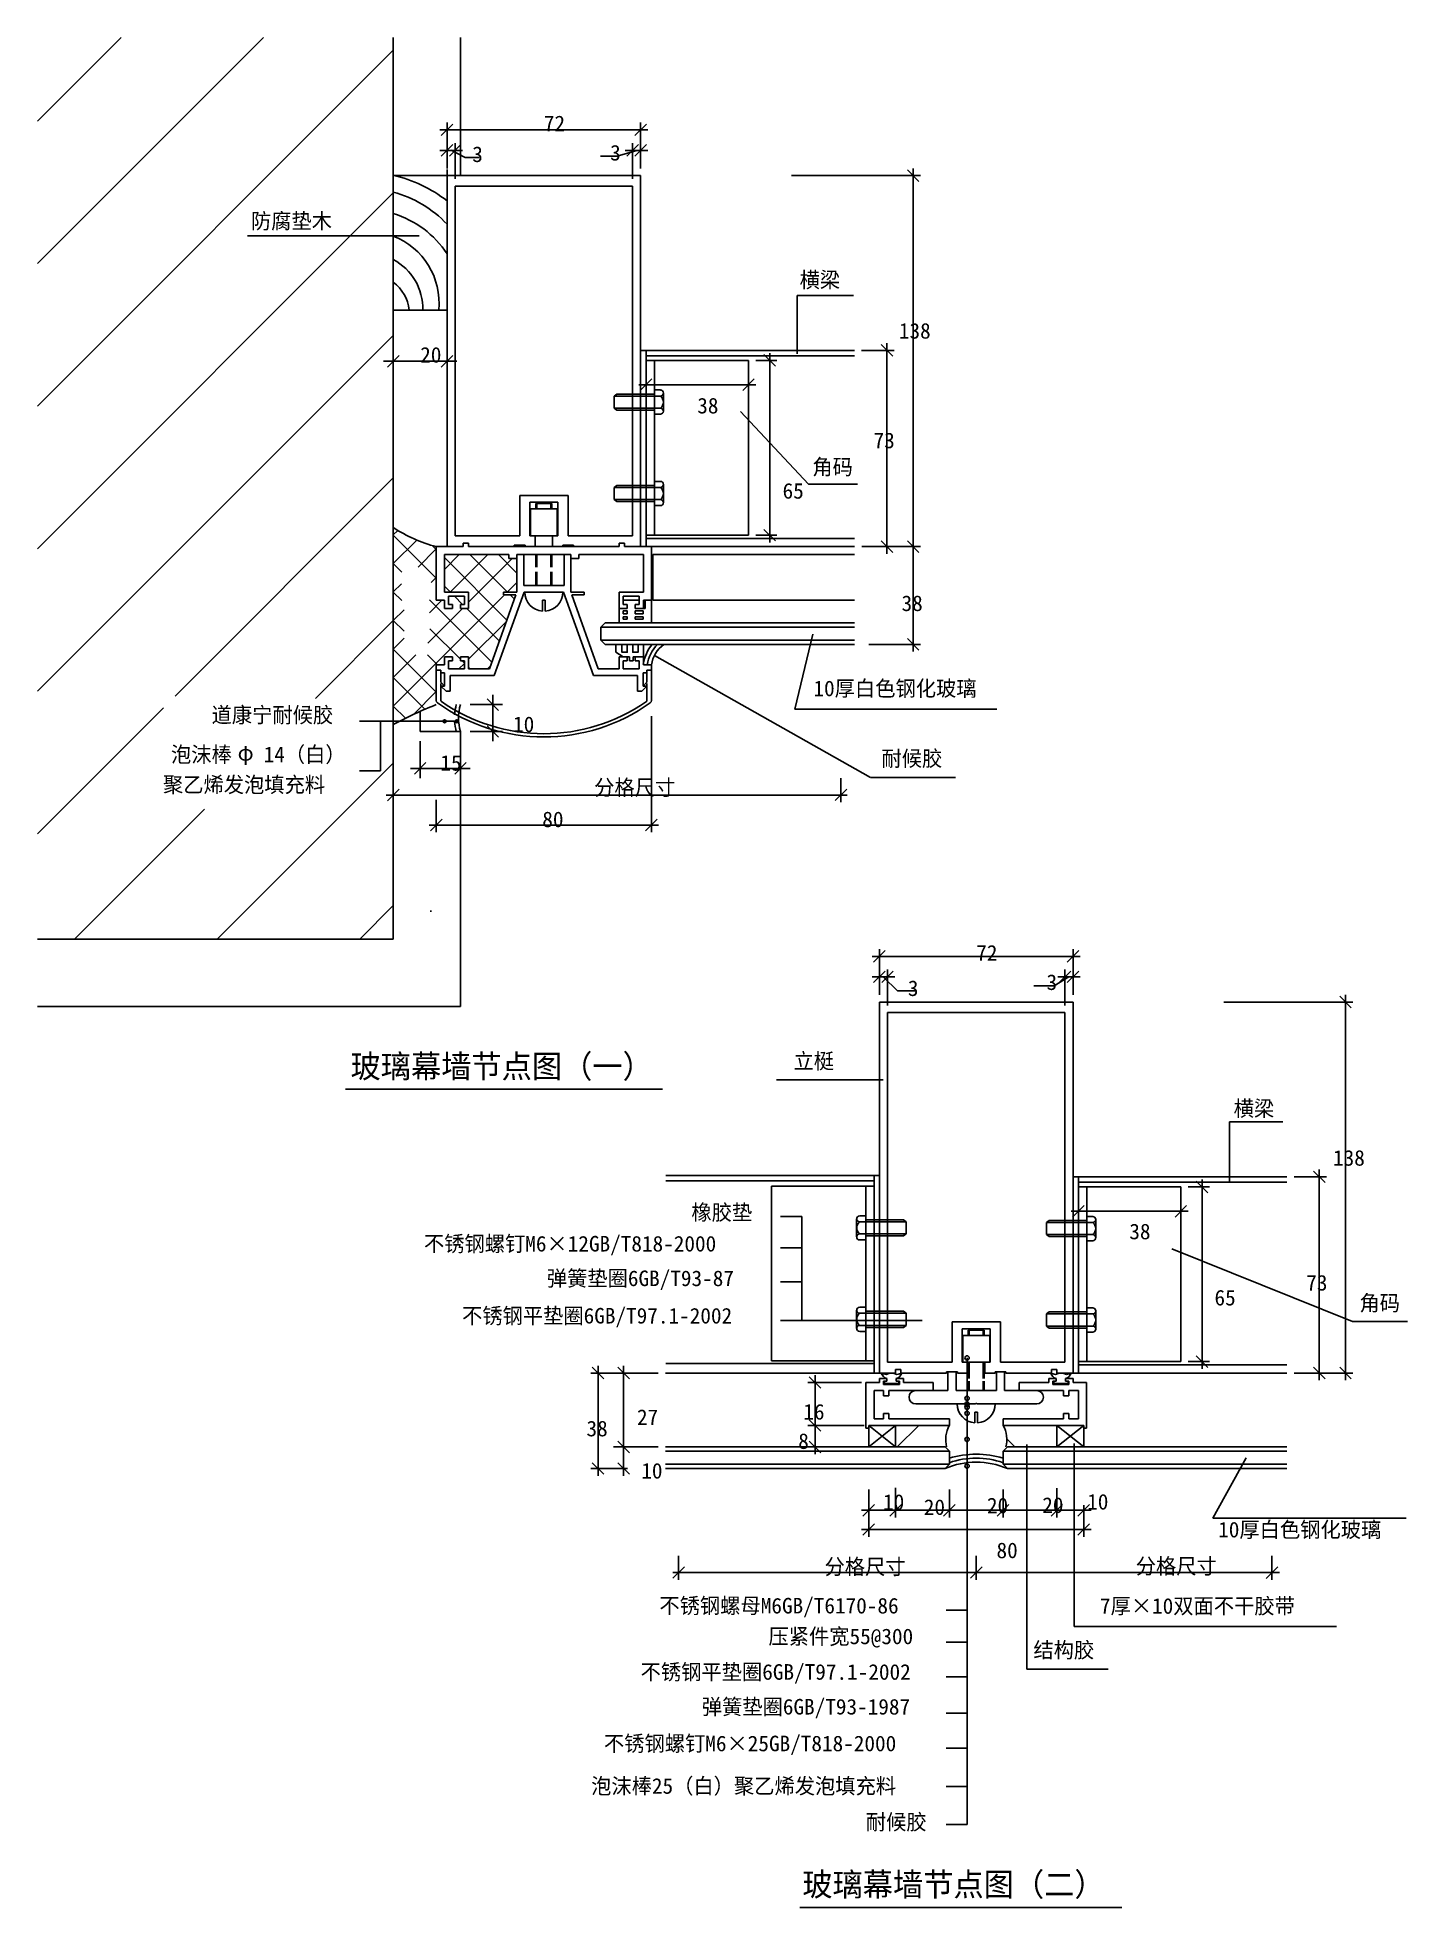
# Model space of a CAD drawing. Header units: metres. Extents: x 826 to 1335, y -14 to 682.
import ezdxf

# ---------------------------------------------------------------- set-up
doc = ezdxf.new("R2010")
doc.units = ezdxf.units.M
for name, color, linetype in [('ASHADE', 1, 'Continuous'), ('T', 6, 'Continuous'), ('WD-01', 7, 'Continuous'), ('ZJSY-CC155-D1', 7, 'Continuous'), ('ZJSY-CC155-D3', 7, 'Continuous'), ('建块层', 2, 'Continuous')]:
    doc.layers.add(name, color=color, linetype=linetype)

# ---------------------------------------------------------------- blocks, each defined once
blk = doc.blocks.new('_ArchTick')
at = {"color": 0, "linetype": 'ByBlock'}
blk.add_lwpolyline([(-0.5, -0.5), (0.5, 0.5)], dxfattribs=at)
blk = doc.blocks.new('AQ5155压紧件')
at = {"layer": '建块层', "color": 7}
for p, q in [((-1.5, 0), (1.5, 0)), ((-1.5, -7), (-1.5, 0)), ((1.5, -7), (1.5, 0)), ((16.5, -7), (16.5, 0)), ((16.5, 0), (19.5, 0)), ((19.5, -7), (19.5, 0)), ((-13.5, -7), (-1.5, -7)), ((-13.5, -12), (8.7, -12)), ((1.5, -7), (16.5, -7)), ((8.7, -12), (9, -11.7)), ((9, -11.7), (9.3, -12)), ((9.3, -12), (31.5, -12)), ((19.5, -7), (31.5, -7))]:
    blk.add_line(p, q, dxfattribs=at)
for centre, start, end in [((-13.5, -9.5), 90, 270), ((31.5, -9.5), 270, 90)]:
    blk.add_arc(centre, 2.5, start, end, dxfattribs=at)
blk = doc.blocks.new('AQ5130固定铝框')
at = {"layer": '建块层'}
for p, q in [((13.5, 26), (16, 26)), ((13.5, 3.5), (13.5, 26)), ((16, -4), (16, 26)), ((0, 9), (0, 20)), ((0, 20), (3, 20)), ((3, 3.5), (3, 20)), ((-1.5, 9), (0, 9)), ((-1.5, 6.25), (-1.5, 9)), ((-0.5, 7.5), (0.7, 7.5)), ((-0.5, 6.25), (-0.5, 7.5)), ((0.7, 1.5), (0.7, 7.5)), ((-1.5, 6.25), (-0.5, 6.25)), ((-1.5, 0), (-1.5, 2.75)), ((-1.5, 2.75), (-0.5, 2.75)), ((-1.5, 0), (0, 0)), ((-0.5, 1.5), (-0.5, 2.75)), ((-0.5, 1.5), (0.7, 1.5)), ((0, -5), (0, 0)), ((5, 3.5), (3, 3.5)), ((3, -2), (3, 1.5)), ((5, 1.5), (3, 1.5)), ((5, 1.5), (5, 3.5)), ((11.5, 1.5), (11.5, 3.5)), ((11.5, 3.5), (13.5, 3.5)), ((11.5, 1.5), (13.5, 1.5)), ((13.5, -2), (13.5, 1.5)), ((0, -5), (17, -5)), ((3, -2), (13.5, -2)), ((16, -4), (17, -4)), ((17, -5), (17, -4))]:
    blk.add_line(p, q, dxfattribs=at)
blk = doc.blocks.new('A$C00DE7B20')
for p, q in [((2, 5.55), (3, 5.55)), ((2, 2.05), (3, 2.05)), ((3, 5.55), (3, 6.46)), ((3, 6.46), (3.84, 6.46)), ((3, 2.05), (3, 1.14)), ((3, 1.14), (3.84, 1.14)), ((3.84, 6.46), (3.84, 1.14))]:
    blk.add_line(p, q)
for centre, radius, start, end in [((-0.81, 4.81), 2.91, 14.77, 73.81), ((-4.43, 5.36), 4.97, 5.33, 26.8), ((4.25, 3.8), 4.25, 151.6, 208.4), ((-0.81, 2.79), 2.91, 286.19, 345.23), ((-4.43, 2.24), 4.97, 333.2, 354.67)]:
    blk.add_arc(centre, radius, start, end)
blk = doc.blocks.new('A$C529C2061')
blk.add_circle((0.82, 0.82), 0.82)
blk = doc.blocks.new('A$C66013302')
at = {"layer": 'ZJSY-CC155-D3'}
for p, q in [((0, 10.05), (2, 10.05)), ((0, 4.05), (0, 10.05)), ((0, 9.65), (2, 9.65)), ((2, 12.05), (12, 12.05)), ((2, 2.05), (2, 12.05)), ((12, 2.05), (12, 12.05)), ((18.97, 10.05), (22.5, 10.05)), ((18.97, 9.65), (22.5, 9.65)), ((30.5, 7.55), (30.5, 6.55)), ((30.5, 7.55), (34.53, 7.55)), ((0, 4.45), (2, 4.45)), ((0, 4.05), (2, 4.05)), ((2, 2.05), (12, 2.05)), ((18.97, 4.45), (22.5, 4.45)), ((18.97, 4.05), (22.5, 4.05)), ((30.5, 6.55), (34.53, 6.55))]:
    blk.add_line(p, q, dxfattribs=at)
for start, end in [(4.07, 90), (270, 355.93)]:
    blk.add_arc((27.5, 7.05), 7.05, start, end, dxfattribs=at)

msp = doc.modelspace()

# ---------------------------------------------------------------- hatches: boundary and pattern name
h = msp.add_hatch()
h.set_pattern_fill('AR-CONC', scale=10)
h.paths.add_polyline_path([(958.14, 682.13), (825.76, 682.13), (825.76, 346.66), (958.14, 346.66)])
h = msp.add_hatch()
h.set_pattern_fill('AR-SAND', scale=8)
h.paths.add_polyline_path([(983.14, 682.13), (958.14, 682.13), (958.14, 654.95), (983.14, 654.95)])
h.paths.add_polyline_path([(983.14, 654.95), (958.14, 654.95), (958.14, 630.83), (958.67, 630.71), (978.14, 630.71), (983.14, 630.71)])
h = msp.add_hatch()
h.set_pattern_fill('AR-SAND', scale=8)
h.paths.add_polyline_path([(983.14, 423.91), (968.14, 423.91), (968.14, 427.73), (960.43, 427.73), (958.14, 426.52), (958.14, 346.66), (825.76, 346.66), (825.76, 321.66), (983.14, 321.66)])
h = msp.add_hatch()
h.set_pattern_fill('SOLID')
h.paths.add_polyline_path([(982.35, 427.73, 1), (981.27, 427.73, 1)])
h = msp.add_hatch()
h.set_pattern_fill('ANSI37', scale=20)
h.paths.add_polyline_path([(1163.96, 157.74, -0.19), (1164.96, 165.74), (1144.96, 165.74), (1144.96, 157.74)])
h = msp.add_hatch()
h.set_pattern_fill('ANSI37', scale=20)
h.paths.add_polyline_path([(1185.96, 157.74, 0.19), (1184.96, 165.74), (1204.96, 165.74), (1204.96, 157.74)])

# ---------------------------------------------------------------- linework, layer by layer
for p, q in [((825.76, 651.02), (856.87, 682.13)), ((825.76, 597.98), (909.91, 682.13)), ((958.14, 346.66), (958.14, 682.13)), ((983.14, 682.13), (983.14, 630.71)), ((825.76, 544.95), (958.14, 677.33)), ((975.44, 647.73), (1052.84, 647.73)), ((978.14, 633.41), (978.14, 650.43)), ((1050.14, 633.41), (1050.14, 650.43)), ((978.14, 640.11), (975.44, 640.11)), ((978.14, 633.41), (978.14, 642.81)), ((978.14, 640.11), (981.14, 640.11)), ((979.6, 640.13), (984.9, 637.49)), ((981.14, 629.51), (981.14, 642.81)), ((981.14, 640.11), (983.84, 640.11)), ((1048.68, 640.11), (1041.4, 637.9)), ((1047.14, 640.11), (1044.44, 640.11)), ((1047.14, 629.51), (1047.14, 642.81)), ((1050.14, 640.11), (1047.14, 640.11)), ((1050.14, 633.41), (1050.14, 642.81)), ((1050.14, 640.11), (1052.84, 640.11)), ((984.9, 637.49), (990.12, 637.49)), ((1041.4, 637.9), (1035.2, 637.9)), ((1151.51, 633.41), (1151.51, 490.01)), ((978.14, 630.71), (958.14, 630.71)), ((978.14, 580.71), (978.14, 632.97)), ((978.14, 630.71), (1050.14, 630.71)), ((978.14, 630.71), (978.14, 492.71)), ((981.14, 626.81), (1047.14, 626.81)), ((981.14, 626.81), (981.14, 496.71)), ((1047.14, 496.71), (1047.14, 626.81)), ((1050.14, 492.71), (1050.14, 630.71)), ((1106.22, 630.71), (1154.21, 630.71)), ((825.76, 491.92), (958.14, 624.3)), ((967.73, 608.29), (928.26, 608.29)), ((978.14, 580.71), (958.14, 580.71)), ((825.76, 438.89), (958.14, 571.26)), ((958.14, 577.11), (958.14, 558.06)), ((978.14, 577.11), (978.14, 558.06)), ((1129.64, 565.71), (1050.14, 565.71)), ((1052.14, 492.71), (1052.14, 565.71)), ((1129.64, 563.71), (1052.14, 563.71)), ((1098.15, 564.66), (1098.15, 494.26)), ((1132.34, 565.71), (1144.44, 565.71)), ((1141.74, 568.41), (1141.74, 490.01)), ((954.54, 561.66), (981.74, 561.66)), ((1090.24, 561.96), (1052.14, 561.96)), ((1052.14, 496.96), (1052.14, 561.96)), ((1052.14, 559.01), (1052.14, 550.2)), ((1055.24, 496.96), (1055.24, 561.96)), ((1090.24, 496.96), (1090.24, 561.96)), ((1090.24, 559.01), (1090.24, 550.2)), ((1092.94, 561.96), (1100.85, 561.96)), ((1049.44, 552.9), (1092.94, 552.9)), ((1057.49, 550.96), (1055.24, 550.96)), ((1055.24, 550.96), (1055.24, 541.96)), ((1058.61, 543.08), (1058.61, 549.83)), ((1041.24, 549.46), (1040.24, 548.71)), ((1040.24, 544.21), (1040.24, 548.71)), ((1055.24, 548.71), (1040.24, 548.71)), ((1055.24, 544.21), (1040.24, 544.21)), ((1041.24, 543.46), (1040.24, 544.21)), ((1055.24, 549.46), (1041.24, 549.46)), ((1055.24, 543.46), (1041.24, 543.46)), ((1057.49, 548.71), (1055.24, 548.71)), ((1057.49, 544.21), (1055.24, 544.21)), ((1057.49, 541.96), (1055.24, 541.96)), ((876.99, 437.08), (958.14, 518.23)), ((1041.24, 515.46), (1040.24, 514.71)), ((1055.24, 515.46), (1041.24, 515.46)), ((1057.49, 516.96), (1055.24, 516.96)), ((1055.24, 507.96), (1055.24, 516.96)), ((1058.61, 515.83), (1058.61, 509.08)), ((1005.14, 496.71), (1005.14, 511.71)), ((1005.14, 511.71), (1023.14, 511.71)), ((1008.94, 496.71), (1008.94, 509.21)), ((1008.94, 509.21), (1019.34, 509.21)), ((1019.34, 509.21), (1019.34, 496.71)), ((1023.14, 511.71), (1023.14, 496.71)), ((1040.24, 514.71), (1040.24, 510.21)), ((1055.24, 514.71), (1040.24, 514.71)), ((1055.24, 510.21), (1040.24, 510.21)), ((1041.24, 509.46), (1040.24, 510.21)), ((1055.24, 509.46), (1041.24, 509.46)), ((1057.49, 514.71), (1055.24, 514.71)), ((1057.49, 510.21), (1055.24, 510.21)), ((1057.49, 507.96), (1055.24, 507.96)), ((958.14, 497.02), (959.83, 498.72)), ((974.14, 481), (958.14, 497)), ((958.14, 486.41), (966.87, 495.14)), ((981.14, 496.71), (1005.14, 496.71)), ((984.14, 492.71), (984.14, 494.01)), ((984.14, 494.01), (986.14, 494.01)), ((984.14, 494.01), (984.14, 492.71)), ((984.14, 494.01), (986.14, 494.01)), ((986.14, 494.01), (986.14, 492.71)), ((986.14, 494.01), (986.14, 492.71)), ((1010.89, 496.71), (1008.94, 496.71)), ((1010.89, 492.71), (1010.89, 496.71)), ((1017.39, 496.71), (1017.39, 492.71)), ((1019.34, 496.71), (1017.39, 496.71)), ((1023.14, 496.71), (1047.14, 496.71)), ((1042.14, 494.01), (1044.14, 494.01)), ((1042.14, 492.71), (1042.14, 494.01)), ((1042.14, 494.01), (1044.14, 494.01)), ((1042.14, 494.01), (1042.14, 492.71)), ((1044.14, 494.01), (1044.14, 492.71)), ((1044.14, 494.01), (1044.14, 492.71)), ((1090.24, 496.96), (1052.14, 496.96)), ((1129.69, 495.71), (1052.14, 495.71)), ((1092.94, 496.96), (1100.85, 496.96)), ((1151.51, 495.41), (1151.51, 453.63)), ((967.42, 485.09), (974.14, 491.81)), ((974.14, 491.61), (972.63, 493.12)), ((974.14, 492.71), (974.14, 472.71)), ((974.14, 492.71), (984.14, 492.71)), ((977.14, 489.71), (1001.14, 489.71)), ((977.14, 489.71), (977.14, 475.71)), ((977.14, 484.2), (982.64, 489.71)), ((1000.4, 465.35), (977.14, 488.61)), ((978.14, 492.71), (984.14, 492.71)), ((979.25, 475.71), (993.25, 489.71)), ((986.14, 492.71), (1003.14, 492.71)), ((986.14, 492.71), (1042.14, 492.71)), ((986.14, 471.99), (1002.36, 488.21)), ((1000.65, 475.71), (986.65, 489.71)), ((1004.14, 482.82), (997.25, 489.71)), ((1001.14, 489.71), (1001.14, 488.21)), ((1001.14, 488.21), (1004.14, 488.21)), ((1003.14, 492.71), (1003.14, 493.21)), ((1003.14, 493.21), (1007.14, 493.21)), ((1004.14, 489.71), (1004.14, 488.21)), ((1004.14, 489.71), (1024.14, 489.71)), ((1007.14, 493.21), (1007.14, 492.71)), ((1007.14, 492.71), (1010.89, 492.71)), ((1017.39, 492.71), (1021.14, 492.71)), ((1021.14, 493.21), (1025.14, 493.21)), ((1021.14, 492.71), (1021.14, 493.21)), ((1024.14, 489.71), (1024.14, 488.21)), ((1024.14, 488.21), (1027.14, 488.21)), ((1025.14, 493.21), (1025.14, 492.71)), ((1025.14, 492.71), (1042.14, 492.71)), ((1027.14, 489.71), (1027.14, 488.21)), ((1027.14, 489.71), (1051.14, 489.71)), ((1044.14, 492.71), (1050.14, 492.71)), ((1044.14, 492.71), (1054.14, 492.71)), ((1129.69, 492.71), (1050.14, 492.71)), ((1051.14, 489.71), (1051.14, 475.71)), ((1054.14, 492.71), (1054.14, 472.71)), ((1129.64, 489.71), (1054.64, 489.71)), ((1054.64, 472.71), (1054.64, 489.71)), ((1132.39, 492.71), (1154.21, 492.71)), ((1132.39, 492.71), (1144.44, 492.71)), ((1135.09, 492.71), (1154.21, 492.71)), ((961.32, 483.21), (958.14, 486.39)), ((972.27, 479.33), (974.14, 481.2)), ((958.14, 475.81), (961.22, 478.88)), ((961.31, 472.61), (958.14, 475.79)), ((958.14, 433.38), (999.46, 474.71)), ((979.43, 475.71), (977.14, 478)), ((986.14, 475.71), (977.14, 475.71)), ((978.64, 474.21), (978.64, 471.21)), ((984.64, 474.21), (978.64, 474.21)), ((983.93, 471.21), (980.93, 474.21)), ((984.64, 474.21), (984.64, 471.21)), ((986.14, 475.71), (986.14, 469.71)), ((1000.46, 475.71), (1004.14, 479.38)), ((1003.18, 473.18), (1001.65, 474.71)), ((1042.14, 475.71), (1042.14, 469.71)), ((1042.14, 475.71), (1051.14, 475.71)), ((1043.64, 474.21), (1049.64, 474.21)), ((1043.64, 474.21), (1043.64, 471.21)), ((1049.64, 474.21), (1049.64, 471.21)), ((958.14, 465.2), (962.14, 469.2)), ((970.94, 456.79), (983.86, 469.71)), ((971.58, 468.03), (976.25, 472.71)), ((994.84, 449.69), (971.62, 472.91)), ((977.14, 472.71), (974.14, 472.71)), ((977.14, 472.71), (977.14, 469.71)), ((980.14, 469.71), (977.14, 469.71)), ((980.14, 471.21), (978.64, 471.21)), ((980.14, 471.21), (980.14, 469.71)), ((984.64, 471.21), (983.14, 471.21)), ((983.14, 471.21), (983.14, 469.71)), ((986.14, 469.71), (983.14, 469.71)), ((997.62, 457.52), (985.43, 469.71)), ((1042.14, 469.71), (1042.14, 464.33)), ((1042.14, 469.71), (1045.14, 469.71)), ((1049.64, 472.71), (1043.64, 472.71)), ((1043.64, 471.21), (1045.14, 471.21)), ((1045.14, 471.21), (1045.14, 469.71)), ((1048.14, 471.21), (1048.14, 469.71)), ((1048.14, 471.21), (1049.64, 471.21)), ((1048.14, 469.71), (1051.14, 469.71)), ((1051.14, 472.71), (1051.14, 469.71)), ((1051.14, 472.71), (1054.14, 472.71)), ((1051.14, 469.71), (1051.77, 469.71)), ((1051.77, 472.71), (1051.77, 469.71)), ((1054.14, 472.71), (1054.14, 464.33)), ((1054.64, 472.71), (1129.64, 472.71)), ((929.17, 436.23), (958.14, 465.2)), ((962.14, 461.18), (958.14, 465.18)), ((983.14, 450.79), (971.78, 462.14)), ((986.14, 450.77), (1000.22, 464.86)), ((1036.91, 464.33), (1035.31, 462.73)), ((1035.31, 462.73), (1129.64, 462.73)), ((1035.31, 462.73), (1035.31, 457.93)), ((1036.91, 464.33), (1129.64, 464.33)), ((958.14, 454.59), (962.14, 458.59)), ((974.14, 438.57), (958.14, 454.57)), ((958.14, 443.99), (966.56, 452.41)), ((974.61, 448.71), (970.91, 452.41)), ((1035.31, 457.93), (1129.64, 457.93)), ((1036.91, 456.33), (1035.31, 457.93)), ((1036.91, 456.33), (1129.64, 456.33)), ((1040.88, 453.42), (1040.88, 456.33)), ((1043.64, 451.71), (1040.88, 453.42)), ((1051.14, 451.71), (1051.14, 456.33)), ((1135.04, 456.33), (1154.21, 456.33)), ((982.57, 447.21), (984.64, 449.27)), ((984.64, 449.29), (983.72, 450.21)), ((986.72, 447.21), (986.14, 447.79)), ((993.18, 447.21), (994.38, 448.41)), ((1045.94, 451.71), (1045.14, 451.71)), ((1045.94, 450.21), (1045.94, 451.71)), ((1047.34, 450.21), (1045.94, 450.21)), ((1048.14, 451.71), (1047.34, 451.71)), ((1047.34, 450.21), (1047.34, 451.71)), ((969.92, 432.18), (958.14, 443.97)), ((965.64, 430.28), (974.14, 438.77)), ((825.76, 385.85), (872.62, 432.72)), ((962.65, 428.85), (958.14, 433.36)), ((968.14, 431.41), (968.14, 423.91)), ((986.74, 433.91), (998.75, 433.91)), ((995.15, 420.31), (995.15, 437.51)), ((981.81, 427.73), (953.36, 427.73)), ((953.36, 409.34), (953.36, 427.73)), ((1054.14, 429.65), (1054.14, 386.4)), ((983.14, 423.91), (968.14, 423.91)), ((968.14, 420.31), (968.14, 406.57)), ((983.14, 423.91), (983.14, 321.66)), ((983.14, 420.31), (983.14, 406.57)), ((986.74, 423.91), (998.75, 423.91)), ((892.63, 346.66), (958.14, 412.17)), ((964.54, 410.17), (986.74, 410.17)), ((1124.66, 406.55), (1124.66, 397.66)), ((974.14, 398.53), (974.14, 386.4)), ((839.6, 346.66), (887.95, 395.01)), ((971.44, 389.1), (1056.84, 389.1)), ((945.66, 346.66), (958.14, 359.13)), ((958.14, 346.66), (825.76, 346.66)), ((1138.96, 325.94), (1138.96, 342.96)), ((1210.96, 325.94), (1210.96, 342.96)), ((1136.26, 340.26), (1213.66, 340.26)), ((1138.96, 325.94), (1138.96, 335.34)), ((1141.96, 322.04), (1141.96, 335.34)), ((1207.96, 322.04), (1207.96, 335.34)), ((1210.96, 325.94), (1210.96, 335.34)), ((1138.96, 332.64), (1136.26, 332.64)), ((1138.96, 332.64), (1141.96, 332.64)), ((1140.52, 332.57), (1145.69, 327.47)), ((1141.96, 332.64), (1144.66, 332.64)), ((1145.69, 327.47), (1152.28, 327.47)), ((1203.98, 329.28), (1196.35, 329.28)), ((1209.43, 332.69), (1203.98, 329.28)), ((1207.96, 332.64), (1205.26, 332.64)), ((1210.96, 332.64), (1207.96, 332.64)), ((1210.96, 332.64), (1213.66, 332.64)), ((983.14, 321.66), (825.76, 321.66)), ((1138.96, 323.24), (1210.96, 323.24)), ((1138.96, 323.24), (1138.96, 185.24)), ((1210.96, 185.24), (1210.96, 323.24)), ((1267.05, 323.24), (1315.03, 323.24)), ((1312.33, 325.94), (1312.33, 182.54)), ((1141.96, 319.34), (1207.96, 319.34)), ((1141.96, 319.34), (1141.96, 189.24)), ((1207.96, 189.24), (1207.96, 319.34)), ((940.39, 290.81), (1058.23, 290.81)), ((1059.45, 258.74), (1138.96, 258.74)), ((1136.96, 258.74), (1136.96, 254.42)), ((1290.46, 258.24), (1210.96, 258.24)), ((1212.96, 254.49), (1212.96, 258.24)), ((1293.16, 258.24), (1305.26, 258.24)), ((1302.56, 260.94), (1302.56, 182.54)), ((1059.45, 256.74), (1136.96, 256.74)), ((1098.86, 189.74), (1098.86, 254.74)), ((1098.86, 254.74), (1136.96, 254.74)), ((1133.86, 189.74), (1133.86, 254.74)), ((1136.96, 189.74), (1136.96, 254.74)), ((1290.46, 256.24), (1212.96, 256.24)), ((1251.06, 254.49), (1212.96, 254.49)), ((1212.96, 189.49), (1212.96, 254.49)), ((1212.96, 251.54), (1212.96, 242.73)), ((1216.06, 189.49), (1216.06, 254.49)), ((1251.06, 189.49), (1251.06, 254.49)), ((1251.06, 251.54), (1251.06, 242.73)), ((1253.76, 254.49), (1261.67, 254.49)), ((1258.97, 257.19), (1258.97, 186.79)), ((1131.61, 243.74), (1133.86, 243.74)), ((1133.86, 243.74), (1133.86, 234.74)), ((1210.26, 245.43), (1253.76, 245.43)), ((1130.48, 235.86), (1130.48, 242.61)), ((1131.61, 241.49), (1133.86, 241.49)), ((1131.61, 236.99), (1133.86, 236.99)), ((1133.86, 242.24), (1147.86, 242.24)), ((1133.86, 241.49), (1148.86, 241.49)), ((1133.86, 236.99), (1148.86, 236.99)), ((1147.86, 242.24), (1148.86, 241.49)), ((1147.86, 236.24), (1148.86, 236.99)), ((1148.86, 236.99), (1148.86, 241.49)), ((1202.06, 241.99), (1201.06, 241.24)), ((1201.06, 236.74), (1201.06, 241.24)), ((1216.06, 241.24), (1201.06, 241.24)), ((1216.06, 236.74), (1201.06, 236.74)), ((1202.06, 235.99), (1201.06, 236.74)), ((1216.06, 241.99), (1202.06, 241.99)), ((1218.31, 243.49), (1216.06, 243.49)), ((1216.06, 243.49), (1216.06, 234.49)), ((1218.31, 241.24), (1216.06, 241.24)), ((1218.31, 236.74), (1216.06, 236.74)), ((1219.43, 235.61), (1219.43, 242.36)), ((1131.61, 234.74), (1133.86, 234.74)), ((1133.86, 236.24), (1147.86, 236.24)), ((1216.06, 235.99), (1202.06, 235.99)), ((1218.31, 234.49), (1216.06, 234.49)), ((1131.61, 209.74), (1133.86, 209.74)), ((1133.86, 200.74), (1133.86, 209.74)), ((1218.31, 209.49), (1216.06, 209.49)), ((1216.06, 200.49), (1216.06, 209.49)), ((1154.87, 204.74), (1102.17, 204.74)), ((1130.48, 208.61), (1130.48, 201.86)), ((1131.61, 207.49), (1133.86, 207.49)), ((1131.61, 202.99), (1133.86, 202.99)), ((1133.86, 208.24), (1147.86, 208.24)), ((1133.86, 207.49), (1148.86, 207.49)), ((1133.86, 202.99), (1148.86, 202.99)), ((1133.86, 202.24), (1147.86, 202.24)), ((1147.86, 208.24), (1148.86, 207.49)), ((1147.86, 202.24), (1148.86, 202.99)), ((1148.86, 207.49), (1148.86, 202.99)), ((1165.96, 204.24), (1183.96, 204.24)), ((1165.96, 189.24), (1165.96, 204.24)), ((1183.96, 204.24), (1183.96, 189.24)), ((1202.06, 207.99), (1201.06, 207.24)), ((1201.06, 207.24), (1201.06, 202.74)), ((1216.06, 207.24), (1201.06, 207.24)), ((1216.06, 202.74), (1201.06, 202.74)), ((1202.06, 201.99), (1201.06, 202.74)), ((1216.06, 207.99), (1202.06, 207.99)), ((1216.06, 201.99), (1202.06, 201.99)), ((1218.31, 207.24), (1216.06, 207.24)), ((1218.31, 202.74), (1216.06, 202.74)), ((1219.43, 208.36), (1219.43, 201.61)), ((1131.61, 200.74), (1133.86, 200.74)), ((1169.76, 201.74), (1180.16, 201.74)), ((1169.76, 189.24), (1169.76, 201.74)), ((1180.16, 201.74), (1180.16, 189.24)), ((1218.31, 200.49), (1216.06, 200.49)), ((1034.31, 187.94), (1034.31, 147.04)), ((1043.79, 187.94), (1043.79, 155.04)), ((1059.45, 188.74), (1136.96, 188.74)), ((1098.86, 189.74), (1136.96, 189.74)), ((1136.96, 189.73), (1136.96, 185.24)), ((1141.96, 189.24), (1165.96, 189.24)), ((1171.71, 189.24), (1169.76, 189.24)), ((1171.56, 190.86), (1171.56, 109.87)), ((1171.71, 185.24), (1171.71, 189.24)), ((1171.96, 183.22), (1171.96, 189.24)), ((1172.36, 183.22), (1172.36, 189.24)), ((1177.56, 183.22), (1177.56, 189.24)), ((1177.96, 183.22), (1177.96, 189.24)), ((1178.21, 189.24), (1178.21, 185.24)), ((1180.16, 189.24), (1178.21, 189.24)), ((1183.96, 189.24), (1207.96, 189.24)), ((1251.06, 189.49), (1212.96, 189.49)), ((1212.96, 185.24), (1212.96, 189.43)), ((1290.51, 188.24), (1212.96, 188.24)), ((1253.76, 189.49), (1261.67, 189.49)), ((1046.19, 185.24), (1031.61, 185.24)), ((1056.7, 185.24), (1041.09, 185.24)), ((1059.4, 185.24), (1138.96, 185.24)), ((1132.26, 181.74), (1112.31, 181.74)), ((1115.01, 184.44), (1115.01, 163.04)), ((1138.96, 185.24), (1144.96, 185.24)), ((1144.96, 185.24), (1144.96, 186.54)), ((1144.96, 186.54), (1146.96, 186.54)), ((1146.96, 186.54), (1146.96, 185.24)), ((1146.96, 185.24), (1163.96, 185.24)), ((1163.96, 185.24), (1163.96, 185.74)), ((1163.96, 185.74), (1167.96, 185.74)), ((1167.96, 185.74), (1167.96, 185.24)), ((1167.96, 185.24), (1171.71, 185.24)), ((1178.21, 185.24), (1181.96, 185.24)), ((1181.96, 185.74), (1185.96, 185.74)), ((1181.96, 185.24), (1181.96, 185.74)), ((1185.96, 185.74), (1185.96, 185.24)), ((1185.96, 185.24), (1202.96, 185.24)), ((1202.96, 186.54), (1204.96, 186.54)), ((1202.96, 185.24), (1202.96, 186.54)), ((1204.96, 186.54), (1204.96, 185.24)), ((1204.96, 185.24), (1210.96, 185.24)), ((1290.51, 185.24), (1210.96, 185.24)), ((1293.21, 185.24), (1305.26, 185.24)), ((1293.21, 185.24), (1315.03, 185.24)), ((1171.56, 175.85), (1171.56, 17.27)), ((1115.01, 168.44), (1115.01, 155.04)), ((1043.79, 160.44), (1043.79, 147.04)), ((1133.26, 165.74), (1112.31, 165.74)), ((1130.56, 165.74), (1112.31, 165.74)), ((1144.96, 165.74), (1134.96, 157.74)), ((1134.96, 165.74), (1144.96, 157.74)), ((1134.96, 165.74), (1134.96, 157.74)), ((1144.96, 165.74), (1144.96, 157.74)), ((1204.96, 165.74), (1204.96, 157.74)), ((1204.96, 165.74), (1214.96, 157.74)), ((1214.96, 165.74), (1204.96, 157.74)), ((1214.96, 165.74), (1214.96, 157.74)), ((1040.02, 157.74), (1046.49, 157.74)), ((1056.7, 157.74), (1041.09, 157.74)), ((1163.36, 157.74), (1059.4, 157.74)), ((1164.96, 156.14), (1059.4, 156.14)), ((1120.51, 157.74), (1112.31, 157.74)), ((1163.36, 157.74), (1164.96, 156.14)), ((1164.96, 156.14), (1164.96, 151.34)), ((1186.56, 157.74), (1184.96, 156.14)), ((1184.96, 156.14), (1184.96, 151.34)), ((1184.96, 156.14), (1290.51, 156.14)), ((1186.56, 157.74), (1290.51, 157.74)), ((1045.27, 149.74), (1031.61, 149.74)), ((1164.96, 151.34), (1059.4, 151.34)), ((1163.36, 149.74), (1059.4, 149.74)), ((1163.36, 149.74), (1164.96, 151.34)), ((1186.56, 149.74), (1184.96, 151.34)), ((1184.96, 151.34), (1290.51, 151.34)), ((1186.56, 149.74), (1290.51, 149.74)), ((1134.96, 141.94), (1134.96, 131.49)), ((1134.96, 139.24), (1134.96, 124.35)), ((1144.96, 142.49), (1144.96, 131.49)), ((1144.96, 141.94), (1144.96, 131.49)), ((1164.96, 141.94), (1164.96, 131.49)), ((1164.96, 139.24), (1164.96, 131.49)), ((1184.96, 141.94), (1184.96, 131.49)), ((1184.96, 139.24), (1184.96, 131.49)), ((1204.96, 142.45), (1204.96, 131.49)), ((1132.26, 134.19), (1147.66, 134.19)), ((1142.26, 134.19), (1167.66, 134.19)), ((1187.66, 134.19), (1162.26, 134.19)), ((1207.66, 134.19), (1182.26, 134.19)), ((1217.66, 134.19), (1202.26, 134.19)), ((1214.96, 136.09), (1214.96, 124.35)), ((1217.66, 127.05), (1132.26, 127.05)), ((1064.25, 117.23), (1064.25, 108.34)), ((1174.96, 117.24), (1174.96, 108.35)), ((1174.96, 117.24), (1174.96, 108.35)), ((1284.97, 117.21), (1284.97, 108.31)), ((1177.66, 111.05), (1062.1, 111.05)), ((1172.26, 111.05), (1287.81, 111.05)), ((1109.29, -13.62), (1229.13, -13.62))]:
    msp.add_line(p, q)
for points in [[(1108.32, 564.39), (1108.32, 586.15)], [(1087.23, 542.99), (1112.54, 515.98)], [(1114.21, 460.11), (1107.45, 432.19)], [(1043.16, 456.33), (1043.16, 453.42), (1045.14, 453.42), (1045.14, 456.33)], [(1049.17, 456.33), (1049.17, 453.42), (1047.19, 453.42), (1047.19, 456.33)], [(1055.33, 452.14), (1135.66, 406.83)], [(1140.33, 294.33), (1100.72, 294.33)], [(1269.14, 256.24), (1269.14, 278.68)], [(1193.75, 158.6), (1193.75, 75.13)], [(1275.32, 153.75), (1263.03, 131.28)]]:
    msp.add_lwpolyline(points)
for points in [[(1045.14, 467.69), (1043.64, 467.69), (1043.64, 468.8), (1045.14, 468.8)], [(1045.14, 465.71), (1043.64, 465.71), (1043.64, 466.53), (1045.14, 466.53)], [(1048.14, 467.69), (1051.02, 467.69), (1051.02, 468.8), (1048.14, 468.8)], [(1048.14, 465.71), (1051.02, 465.71), (1051.02, 466.53), (1048.14, 466.53)]]:
    msp.add_lwpolyline(points, close=True)
for centre in [(977.24, 427.73), (981.81, 427.73)]:
    msp.add_circle(centre, 0.54)
for centre, radius, start, end in [((946.41, 580.42), 51.76, 52.2, 76.91), ((946.77, 582.9), 43.22, 43.46, 74.75), ((947.48, 581.48), 36.68, 33.3, 73.11), ((948.36, 583.25), 26.83, 354.56, 68.63), ((948.54, 581.31), 20.54, 358.33, 62.15), ((949.43, 579.18), 14.7, 5.95, 53.65), ((1057.49, 549.83), 1.12, 270, 90), ((1055.8, 546.46), 2.81, 306.87, 53.13), ((1057.49, 543.08), 1.12, 270, 90), ((1057.49, 515.83), 1.12, 270, 90), ((1055.8, 512.46), 2.81, 306.87, 53.13), ((1057.49, 509.08), 1.12, 270, 90), ((987.24, 543.92), 52.87, 236.6, 255.65), ((1066.09, 446.7), 15.12, 140.47, 171.49), ((1066.09, 446.7), 13.62, 135.05, 171.55), ((1066.09, 446.7), 12.12, 127.44, 170.49), ((1027.38, 297.46), 146.46, 111.32, 118.22), ((975.14, 435.42), 1, 180, 234.42), ((1014.14, 489.93), 68.03, 234.42, 305.58), ((976.24, 435.38), 0.4, 180, 235.21), ((1014.14, 489.93), 66.83, 235.21, 304.79), ((999.74, 428.91), 18.84, 164.61, 176.23), ((999.74, 428.91), 17.34, 163.24, 196.76), ((1052.04, 435.38), 0.4, 304.79, 0), ((1053.14, 435.42), 1, 305.58, 0), ((999.74, 428.91), 18.84, 183.77, 195.39), ((1131.61, 242.61), 1.12, 90, 270), ((1133.3, 239.24), 2.81, 126.87, 233.13), ((1131.61, 235.86), 1.12, 90, 270), ((1218.31, 242.36), 1.12, 270, 90), ((1216.62, 238.99), 2.81, 306.87, 53.13), ((1218.31, 235.61), 1.12, 270, 90), ((1131.61, 208.61), 1.12, 90, 270), ((1218.31, 208.36), 1.12, 270, 90), ((1133.3, 205.24), 2.81, 126.87, 233.13), ((1131.61, 201.86), 1.12, 90, 270), ((1216.62, 204.99), 2.81, 306.87, 53.13), ((1218.31, 201.61), 1.12, 270, 90), ((1174.45, 160.49), 10.85, 151.06, 194.69), ((1175.47, 160.49), 10.85, 345.31, 28.94), ((1174.96, 120.98), 34.08, 72.93, 107.07), ((1174.96, 122.63), 30.93, 71.14, 108.86), ((1174.96, 122.31), 29.78, 67.08, 112.92)]:
    msp.add_arc(centre, radius, start, end)
at = {"layer": 'ASHADE'}
for p, q in [((958.14, 423.82), (958.14, 397.58)), ((955.44, 400.28), (1126.94, 400.28)), ((1110.07, 243.46), (1102.17, 243.46)), ((1110.07, 243.46), (1110.07, 204.74)), ((1110.07, 231.85), (1102.17, 231.85)), ((1110.07, 219.13), (1102.17, 219.13)), ((1314.89, 204.4), (1335.41, 204.4)), ((1263.03, 131.28), (1334.89, 131.28)), ((1171.56, 97.05), (1163.72, 97.05)), ((1211.39, 90.97), (1308.93, 90.97)), ((1171.56, 85.15), (1163.72, 85.15)), ((1171.56, 72.19), (1163.72, 72.19)), ((1193.75, 75.13), (1223.99, 75.13)), ((1171.56, 58.75), (1163.72, 58.75)), ((1171.56, 45.74), (1163.72, 45.74)), ((1171.56, 31.47), (1163.72, 31.47)), ((1171.56, 17.27), (1163.72, 17.27))]:
    msp.add_line(p, q, dxfattribs=at)
for points in [[(1247.7, 231.43), (1314.89, 204.4)], [(1211.39, 159.08), (1211.39, 90.97)]]:
    msp.add_lwpolyline(points, dxfattribs=at)
at = {"layer": 'ZJSY-CC155-D1'}
for p, q in [((928.26, 608.29), (903.9, 608.29)), ((1108.32, 586.15), (1129.27, 586.15)), ((1112.54, 515.98), (1130.79, 515.98)), ((1107.45, 432.19), (1182.6, 432.19)), ((953.36, 427.73), (945.55, 427.73)), ((953.36, 409.34), (945.55, 409.34)), ((1135.82, 406.83), (1167.28, 406.83)), ((1269.14, 278.68), (1289.03, 278.68))]:
    msp.add_line(p, q, dxfattribs=at)
at = {"layer": 'ZJSY-CC155-D3'}
for p, q in [((1011.14, 508.71), (1011.14, 506.71)), ((1011.14, 508.71), (1017.14, 508.71)), ((1011.54, 508.71), (1011.54, 506.71)), ((1016.74, 508.71), (1016.74, 506.71)), ((1017.14, 508.71), (1017.14, 506.71)), ((1009.14, 506.71), (1009.14, 496.71)), ((1009.14, 506.71), (1019.14, 506.71)), ((1019.14, 506.71), (1019.14, 496.71)), ((1009.14, 496.71), (1019.14, 496.71)), ((1011.14, 489.74), (1011.14, 485.09)), ((1011.54, 489.74), (1011.54, 485.09)), ((1016.74, 489.74), (1016.74, 485.09)), ((1017.14, 489.74), (1017.14, 485.09)), ((1011.14, 478.17), (1011.14, 483.29)), ((1011.54, 478.17), (1011.54, 483.29)), ((1016.74, 478.17), (1016.74, 483.29)), ((1017.14, 478.17), (1017.14, 483.29)), ((1013.64, 472.71), (1013.64, 468.67)), ((1014.64, 472.71), (1013.64, 472.71)), ((1014.64, 472.71), (1014.64, 468.67)), ((1171.96, 182.27), (1171.96, 178.74)), ((1172.36, 182.27), (1172.36, 178.74)), ((1177.56, 182.27), (1177.56, 178.74)), ((1177.96, 182.27), (1177.96, 178.74))]:
    msp.add_line(p, q, dxfattribs=at)
for start, end in [(180, 265.93), (274.07, 0)]:
    msp.add_arc((1014.14, 475.71), 7.05, start, end, dxfattribs=at)
at = {"layer": '建块层'}
for p, q in [((1004.14, 489.71), (1006.64, 489.71)), ((1004.14, 489.71), (1004.14, 475.71)), ((1006.64, 489.71), (1006.64, 478.21)), ((1021.64, 489.71), (1024.14, 489.71)), ((1021.64, 489.71), (1021.64, 478.21)), ((1024.14, 489.71), (1024.14, 475.71)), ((1003.72, 474.71), (993.95, 447.21)), ((1006.85, 475.71), (995.62, 444.71)), ((1004.14, 475.71), (999.14, 475.71)), ((999.14, 475.71), (999.14, 474.71)), ((1003.72, 474.71), (999.14, 474.71)), ((1006.64, 478.21), (1021.64, 478.21)), ((1006.85, 475.71), (1021.43, 475.71)), ((1021.43, 475.71), (1032.66, 444.71)), ((1024.14, 475.71), (1029.14, 475.71)), ((1024.56, 474.71), (1034.32, 447.21)), ((1024.56, 474.71), (1029.14, 474.71)), ((1029.14, 475.71), (1029.14, 474.71)), ((974.14, 448.71), (977.14, 448.71)), ((974.14, 448.71), (974.14, 446.71)), ((974.14, 446.71), (975.84, 446.71)), ((974.14, 446.71), (974.14, 435.42)), ((975.84, 442.21), (975.84, 446.71)), ((975.84, 445.71), (977.24, 445.71)), ((977.14, 451.71), (977.14, 448.71)), ((977.14, 451.71), (980.14, 451.71)), ((977.24, 440.81), (977.24, 445.71)), ((978.64, 450.21), (978.64, 447.21)), ((978.64, 450.21), (980.14, 450.21)), ((978.64, 447.21), (984.64, 447.21)), ((980.14, 451.71), (980.14, 450.21)), ((986.14, 451.71), (983.14, 451.71)), ((983.14, 451.71), (983.14, 450.21)), ((983.14, 450.21), (984.64, 450.21)), ((984.64, 450.21), (984.64, 447.21)), ((986.14, 451.71), (986.14, 447.21)), ((986.14, 447.21), (993.95, 447.21)), ((1042.14, 447.21), (1034.32, 447.21)), ((1042.14, 451.71), (1045.14, 451.71)), ((1042.14, 451.71), (1042.14, 447.21)), ((1045.14, 450.21), (1043.64, 450.21)), ((1043.64, 450.21), (1043.64, 447.21)), ((1049.64, 447.21), (1043.64, 447.21)), ((1045.14, 451.71), (1045.14, 450.21)), ((1051.14, 451.71), (1048.14, 451.71)), ((1048.14, 451.71), (1048.14, 450.21)), ((1049.64, 450.21), (1048.14, 450.21)), ((1049.64, 450.21), (1049.64, 447.21)), ((1051.04, 440.81), (1051.04, 445.71)), ((1052.44, 445.71), (1051.04, 445.71)), ((1051.14, 451.71), (1051.14, 448.71)), ((1054.14, 448.71), (1051.14, 448.71)), ((1054.14, 446.71), (1052.44, 446.71)), ((1052.44, 442.21), (1052.44, 446.71)), ((1054.14, 448.71), (1054.14, 446.71)), ((1054.14, 446.71), (1054.14, 435.42)), ((975.84, 442.21), (977.24, 440.81)), ((975.84, 441.81), (975.84, 435.38)), ((977.74, 438.91), (975.84, 440.81)), ((977.24, 440.81), (975.84, 440.81)), ((977.74, 438.91), (979.34, 438.91)), ((979.34, 444.71), (979.34, 438.91)), ((979.34, 444.71), (995.62, 444.71)), ((1048.94, 444.71), (1032.66, 444.71)), ((1048.94, 444.71), (1048.94, 438.91)), ((1050.54, 438.91), (1048.94, 438.91)), ((1050.54, 438.91), (1052.44, 440.81)), ((1052.44, 442.21), (1051.04, 440.81)), ((1051.04, 440.81), (1052.44, 440.81)), ((1052.44, 441.81), (1052.44, 435.38))]:
    msp.add_line(p, q, dxfattribs=at)

# ---------------------------------------------------------------- block references
at = {"xscale": 4.3, "yscale": 4.3, "zscale": 4.3}
for p, rotation in [((978.14, 647.73), 180), ((981.14, 640.11), 180), ((1050.14, 640.11), 180), ((1151.51, 630.71), 90), ((958.14, 561.66), 180), ((1098.15, 561.96), 90), ((1141.74, 565.71), 90), ((1052.14, 552.9), 180), ((1098.15, 496.96), 270), ((1141.74, 492.71), 270), ((1151.51, 492.71), 270), ((1151.51, 492.71), 90), ((1151.51, 456.33), 270), ((995.15, 433.91), 90), ((995.15, 423.91), 270), ((968.14, 410.17), 180), ((974.14, 389.1), 180), ((1138.96, 340.26), 180), ((1141.96, 332.64), 180), ((1210.96, 332.64), 180), ((1312.33, 323.24), 90), ((1302.56, 258.24), 90), ((1258.97, 254.49), 90), ((1212.96, 245.43), 180), ((1258.97, 189.49), 270), ((1034.31, 185.24), 90), ((1043.79, 185.24), 90), ((1115.01, 181.74), 90), ((1302.56, 185.24), 270), ((1312.33, 185.24), 270), ((1115.01, 165.74), 270), ((1115.01, 165.74), 90), ((1043.79, 157.74), 90), ((1043.79, 157.74), 270), ((1115.01, 157.74), 270), ((1034.31, 149.74), 270), ((1043.79, 149.74), 270), ((1134.96, 134.19), 180), ((1144.96, 134.19), 180), ((1164.96, 134.19), 180), ((1184.96, 134.19), 180), ((1204.96, 134.19), 180), ((1134.96, 127.05), 180), ((1174.96, 111.05), 180)]:
    msp.add_blockref('_ArchTick', p, dxfattribs=dict(at, rotation=rotation))
for p in [(1050.14, 647.73), (978.14, 640.11), (1047.14, 640.11), (978.14, 561.66), (1090.24, 552.9), (983.14, 410.17), (1124.66, 400.36), (1054.14, 389.1), (1210.96, 340.26), (1138.96, 332.64), (1207.96, 332.64), (1251.06, 245.43), (1144.96, 134.19), (1164.96, 134.19), (1184.96, 134.19), (1204.96, 134.19), (1214.96, 134.19), (1214.96, 127.05), (1064.25, 111.04), (1174.96, 111.05), (1284.97, 111.01)]:
    msp.add_blockref('_ArchTick', p, dxfattribs=at)
at = {"rotation": 270}
for name, p in [('A$C66013302', (1167.91, 201.24)), ('A$C529C2061', (1170.74, 191.68)), ('AQ5130固定铝框', (1138.96, 181.74)), ('A$C00DE7B20', (1139.66, 185.24)), ('A$C529C2061', (1170.74, 176.67)), ('A$C529C2061', (1170.74, 174.5)), ('A$C529C2061', (1170.74, 173.37)), ('A$C529C2061', (1170.74, 171.11)), ('A$C529C2061', (1170.74, 161.39)), ('A$C529C2061', (1170.74, 151.49))]:
    msp.add_blockref(name, p, dxfattribs=at)
msp.add_blockref('AQ5155压紧件', (1165.96, 185.74))
at = {"xscale": -1, "rotation": 90}
for name, p in [('AQ5130固定铝框', (1210.96, 181.74)), ('A$C00DE7B20', (1210.26, 185.24))]:
    msp.add_blockref(name, p, dxfattribs=at)
at = {"layer": 'ASHADE', "xscale": 4.3, "yscale": 4.3, "zscale": 4.3, "rotation": 180}
msp.add_blockref('_ArchTick', (958.14, 400.28), dxfattribs=at)

# ---------------------------------------------------------------- texts
at = {"char_height": 5.8, "attachment_point": 1}
for s, insert in [('\\A1;72', (1014.14, 653.04)), ('\\A1;3', (987.5, 641.57)), ('\\A1;3', (1038.79, 642.13)), ('\\A1;138', (1146.19, 575.87)), ('\\A1;20', (968.14, 566.94)), ('\\A1;38', (1071.19, 548.04)), ('\\A1;73', (1136.78, 535.09)), ('\\A1;65', (1102.93, 516.34)), ('\\A1;38', (1147.18, 474.52)), ('\\A1;10', (1002.68, 429.49)), ('\\A1;15', (975.64, 415.13)), ('\\A1;80', (1013.56, 394.13)), ('\\A1;72', (1174.96, 344.47)), ('\\A1;3', (1149.53, 331.31)), ('\\A1;3', (1201.1, 333.55)), ('\\A1;138', (1307.67, 268.18)), ('\\A1;38', (1231.9, 240.81)), ('\\A1;65', (1263.58, 216.19)), ('\\A1;73', (1297.72, 221.74)), ('\\A1;38', (1029.99, 167.49)), ('\\A1;27', (1048.77, 171.72)), ('\\A1;16', (1110.64, 173.74)), ('\\A1;8', (1108.76, 162.81)), ('\\A1;10', (1050.38, 151.78)), ('\\A1;10', (1140.31, 140.16)), ('\\A1;10', (1216.23, 140.26)), ('\\A1;20', (1155.46, 138.26)), ('\\A1;20', (1178.94, 138.86)), ('\\A1;20', (1199.52, 139.01)), ('\\A1;80', (1182.51, 122.18)), ('\\A1;分格尺寸', (1118.53, 116.12)), ('\\A1;分格尺寸', (1234.29, 116.32))]:
    msp.add_mtext(s, dxfattribs=dict(at, insert=insert))
at = {"layer": 'ASHADE'}
for s, p in [('防腐垫木', (905.16, 610.93)), ('泡沫棒   14（白）', (875.44, 412.48)), ('聚乙烯发泡填充料', (872.46, 401.24)), ('泡沫棒25（白）聚乙烯发泡填充料', (1031.71, 28.73))]:
    msp.add_text(s, height=5.8, dxfattribs=at).set_placement(p)
at = {"layer": 'ASHADE', "char_height": 5.8, "attachment_point": 1}
for s, insert in [('角码', (1113.99, 525.26)), ('道康宁耐候胶', (890.53, 432.99)), ('耐候胶', (1139.72, 416.78)), ('\\A1;分格尺寸', (1032.86, 406)), ('橡胶垫', (1069.02, 247.94)), ('不锈钢螺钉M6×12GB/T818-2000', (969.53, 236.26)), ('弹簧垫圈6GB/T93-87', (1015.23, 223.39)), ('不锈钢平垫圈6GB/T97.1-2002', (983.7, 209.47)), ('角码', (1317.51, 214.21)), ('不锈钢螺母M6GB/T6170-86', (1057.11, 101.6)), ('7厚×10双面不干胶带', (1220.99, 101.5)), ('压紧件宽55@300', (1097.68, 90.18)), ('结构胶', (1196.23, 85.13)), ('不锈钢平垫圈6GB/T97.1-2002', (1050.13, 76.95)), ('弹簧垫圈6GB/T93-1987', (1072.87, 64.01)), ('不锈钢螺钉M6×25GB/T818-2000', (1036.49, 50.34)), ('耐候胶', (1133.9, 21.14))]:
    msp.add_mtext(s, dxfattribs=dict(at, insert=insert))
at = {"layer": 'T'}
msp.add_text('φ', height=5.8, dxfattribs=at).set_placement((900.22, 413.08))
at = {"layer": 'WD-01', "char_height": 8.65, "attachment_point": 1}
for s, insert in [('玻璃幕墙节点图（一）', (942.22, 303.68)), ('玻璃幕墙节点图（二）', (1110.27, -0.67))]:
    msp.add_mtext(s, dxfattribs=dict(at, insert=insert))
at = {"layer": 'ZJSY-CC155-D1'}
for p in [(1109.26, 589.05), (1270.73, 280.79)]:
    msp.add_text('横梁', height=5.8, dxfattribs=at).set_placement(p)
at = {"layer": 'ZJSY-CC155-D1', "char_height": 5.8, "attachment_point": 1}
for s, insert in [('10厚白色钢化玻璃', (1114.42, 442.85)), ('立梃', (1107.02, 304.21)), ('10厚白色钢化玻璃', (1264.96, 129.9))]:
    msp.add_mtext(s, dxfattribs=dict(at, insert=insert))

doc.saveas('drawing.dxf')
